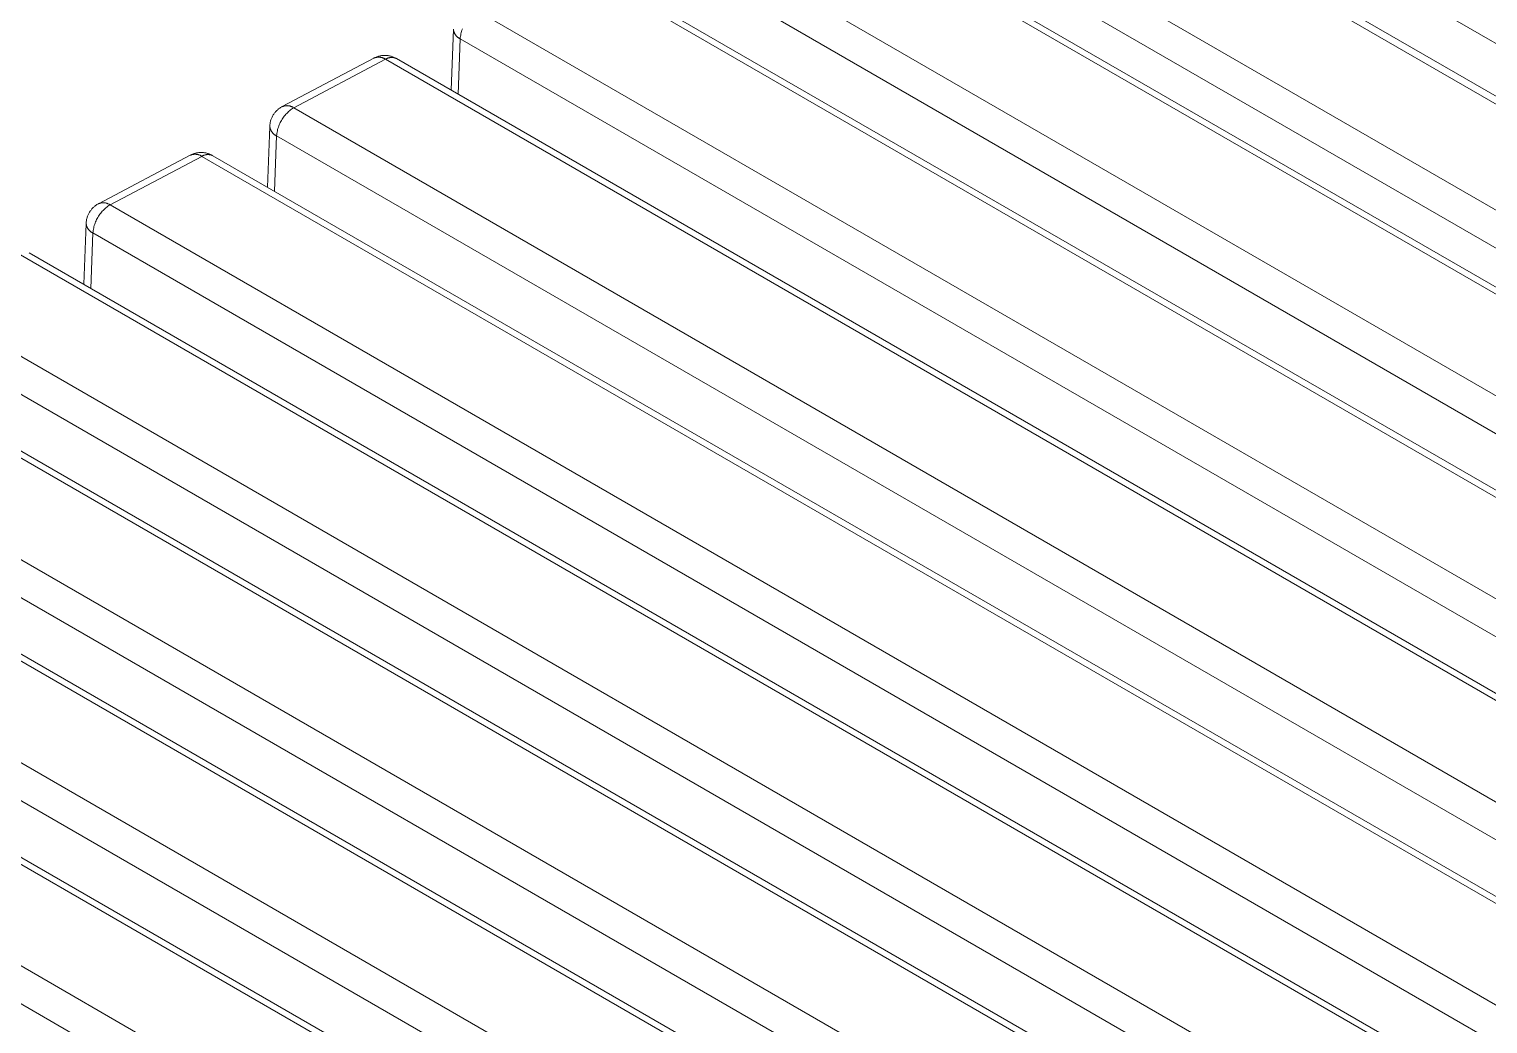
# Model space of a CAD drawing. Header units: millimetres. Extents: x -30 to 4992, y -440 to 3111.
# Drawn here: x 324.7 to 531.1, y 411.6 to 552.3 of the extents above; entities that cross this region are included whole.
import ezdxf

# ---------------------------------------------------------------- set-up
doc = ezdxf.new("R2010")
doc.units = ezdxf.units.MM
doc.layers.add('ZANO_R', color=7, linetype='Continuous', lineweight=0)

msp = doc.modelspace()

# ---------------------------------------------------------------- linework, layer by layer
at = {"layer": 'ZANO_R'}
for p, q in [((1221.44, 152.37), (460.36, 591.77)), ((1056.41, 239.07), (450.61, 588.82)), ((452.25, 588.99), (1283.6, 109.01)), ((437.61, 581.32), (1268.96, 101.34)), ((1266.64, 97.31), (435.29, 577.29)), ((1258.4, 95.55), (427.05, 575.53)), ((428.62, 575.62), (1259.93, 95.66)), ((414.06, 568.66), (1245.41, 88.68)), ((1242.99, 84.72), (411.64, 564.7)), ((1232.42, 81.81), (401.07, 561.79)), ((402.64, 561.89), (1233.95, 81.93)), ((388.07, 554.93), (1219.43, 74.94)), ((384.39, 543.69), (384.69, 552.31)), ((384.7, 552.26), (384.7, 552.32)), ((384.71, 552.21), (384.7, 552.26)), ((384.72, 552.16), (384.71, 552.21)), ((384.73, 552.1), (384.72, 552.16)), ((384.74, 552.05), (384.73, 552.1)), ((384.75, 552), (384.74, 552.05)), ((384.77, 551.94), (384.75, 552)), ((384.79, 551.89), (384.77, 551.94)), ((384.81, 551.84), (384.79, 551.89)), ((384.83, 551.79), (384.81, 551.84)), ((384.85, 551.74), (384.83, 551.79)), ((384.87, 551.69), (384.85, 551.74)), ((384.9, 551.64), (384.87, 551.69)), ((384.93, 551.6), (384.9, 551.64)), ((384.96, 551.55), (384.93, 551.6)), ((384.99, 551.51), (384.96, 551.55)), ((385.02, 551.46), (384.99, 551.51)), ((385.05, 551.42), (385.02, 551.46)), ((385.09, 551.38), (385.05, 551.42)), ((385.13, 551.34), (385.09, 551.38)), ((385.16, 551.3), (385.13, 551.34)), ((385.2, 551.26), (385.16, 551.3)), ((385.24, 551.22), (385.2, 551.26)), ((385.29, 551.19), (385.24, 551.22)), ((385.33, 551.16), (385.29, 551.19)), ((385.37, 551.12), (385.33, 551.16)), ((385.42, 551.09), (385.37, 551.12)), ((385.67, 551.14), (385.66, 550.96)), ((385.7, 551.32), (385.67, 551.14)), ((385.73, 551.49), (385.7, 551.32)), ((385.76, 551.67), (385.73, 551.49)), ((385.8, 551.84), (385.76, 551.67)), ((385.85, 552.01), (385.8, 551.84)), ((385.9, 552.18), (385.85, 552.01)), ((385.96, 552.35), (385.9, 552.18)), ((385.66, 550.96), (385.38, 543.11)), ((385.46, 551.06), (385.42, 551.09)), ((385.51, 551.04), (385.46, 551.06)), ((385.56, 551.01), (385.51, 551.04)), ((385.61, 550.99), (385.56, 551.01)), ((385.66, 550.96), (385.61, 550.99)), ((1217.01, 70.98), (385.66, 550.96)), ((360.46, 541.36), (373.45, 548.23)), ((375.08, 548.06), (362.09, 541.19)), ((373.45, 548.23), (373.5, 548.25)), ((373.46, 548.23), (373.56, 548.28)), ((373.5, 548.25), (373.56, 548.27)), ((373.56, 548.28), (373.66, 548.33)), ((373.56, 548.27), (373.62, 548.29)), ((373.62, 548.29), (373.67, 548.3)), ((373.66, 548.33), (373.77, 548.37)), ((373.67, 548.3), (373.73, 548.32)), ((373.73, 548.32), (373.79, 548.33)), ((373.77, 548.37), (373.87, 548.41)), ((373.79, 548.33), (373.85, 548.34)), ((373.85, 548.34), (373.9, 548.35)), ((373.87, 548.41), (373.98, 548.45)), ((373.9, 548.35), (373.96, 548.35)), ((373.96, 548.35), (374.02, 548.36)), ((373.98, 548.45), (374.09, 548.48)), ((374.02, 548.36), (374.08, 548.36)), ((374.08, 548.36), (374.14, 548.36)), ((374.09, 548.48), (374.2, 548.51)), ((374.14, 548.36), (374.2, 548.36)), ((374.2, 548.51), (374.31, 548.54)), ((374.2, 548.36), (374.26, 548.36)), ((374.26, 548.36), (374.32, 548.35)), ((374.31, 548.54), (374.42, 548.56)), ((374.32, 548.35), (374.38, 548.34)), ((374.38, 548.34), (374.43, 548.33)), ((374.42, 548.56), (374.53, 548.57)), ((374.43, 548.33), (374.49, 548.32)), ((374.49, 548.32), (374.55, 548.3)), ((374.53, 548.57), (374.64, 548.59)), ((374.55, 548.3), (374.61, 548.29)), ((374.61, 548.29), (374.66, 548.27)), ((374.64, 548.59), (374.76, 548.6)), ((374.66, 548.27), (374.72, 548.25)), ((374.72, 548.25), (374.77, 548.23)), ((374.76, 548.6), (374.87, 548.6)), ((374.77, 548.23), (374.83, 548.2)), ((374.83, 548.2), (374.88, 548.18)), ((374.87, 548.6), (374.98, 548.61)), ((374.88, 548.18), (374.93, 548.15)), ((374.93, 548.15), (374.98, 548.12)), ((374.98, 548.61), (375.1, 548.6)), ((374.98, 548.12), (375.03, 548.09)), ((375.03, 548.09), (375.08, 548.06)), ((375.13, 548.09), (375.08, 548.06)), ((1206.43, 68.08), (375.08, 548.06)), ((375.1, 548.6), (375.21, 548.6)), ((375.18, 548.11), (375.13, 548.09)), ((375.23, 548.14), (375.18, 548.11)), ((375.21, 548.6), (375.32, 548.59)), ((375.27, 548.16), (375.23, 548.14)), ((375.33, 548.19), (375.27, 548.16)), ((375.32, 548.59), (375.44, 548.58)), ((375.38, 548.21), (375.33, 548.19)), ((375.43, 548.23), (375.38, 548.21)), ((375.48, 548.24), (375.43, 548.23)), ((375.44, 548.58), (375.55, 548.56)), ((375.53, 548.26), (375.48, 548.24)), ((375.59, 548.27), (375.53, 548.26)), ((375.55, 548.56), (375.66, 548.54)), ((375.64, 548.28), (375.59, 548.27)), ((375.69, 548.29), (375.64, 548.28)), ((375.66, 548.54), (375.77, 548.51)), ((375.75, 548.3), (375.69, 548.29)), ((375.8, 548.31), (375.75, 548.3)), ((375.77, 548.51), (375.88, 548.48)), ((375.86, 548.31), (375.8, 548.31)), ((375.91, 548.31), (375.86, 548.31)), ((375.88, 548.48), (375.99, 548.45)), ((375.97, 548.31), (375.91, 548.31)), ((376.02, 548.31), (375.97, 548.31)), ((375.99, 548.45), (376.1, 548.41)), ((376.08, 548.31), (376.02, 548.31)), ((376.13, 548.3), (376.08, 548.31)), ((376.1, 548.41), (376.2, 548.37)), ((376.19, 548.3), (376.13, 548.3)), ((376.24, 548.29), (376.19, 548.3)), ((376.2, 548.37), (376.31, 548.33)), ((376.3, 548.28), (376.24, 548.29)), ((376.35, 548.27), (376.3, 548.28)), ((376.31, 548.33), (376.41, 548.28)), ((376.4, 548.25), (376.35, 548.27)), ((376.46, 548.23), (376.4, 548.25)), ((376.41, 548.28), (376.51, 548.23)), ((376.51, 548.22), (376.46, 548.23)), ((376.51, 548.23), (376.61, 548.18)), ((376.56, 548.2), (376.51, 548.22)), ((376.61, 548.18), (376.56, 548.2)), ((376.65, 548.15), (1207.96, 68.19)), ((359.61, 540.72), (359.69, 540.8)), ((359.69, 540.8), (359.78, 540.88)), ((359.78, 540.88), (359.86, 540.95)), ((359.86, 540.95), (359.95, 541.03)), ((359.95, 541.03), (360.04, 541.09)), ((360.04, 541.09), (360.13, 541.16)), ((360.13, 541.16), (360.22, 541.22)), ((360.22, 541.22), (360.32, 541.28)), ((360.32, 541.28), (360.42, 541.34)), ((360.42, 541.34), (360.47, 541.36)), ((360.47, 541.36), (360.52, 541.38)), ((360.52, 541.38), (360.58, 541.4)), ((360.58, 541.4), (360.63, 541.42)), ((360.63, 541.42), (360.68, 541.44)), ((360.68, 541.44), (360.74, 541.45)), ((360.74, 541.45), (360.79, 541.46)), ((360.79, 541.46), (360.85, 541.47)), ((360.85, 541.47), (360.91, 541.48)), ((360.91, 541.48), (360.96, 541.49)), ((360.96, 541.49), (361.02, 541.49)), ((361.02, 541.49), (361.08, 541.49)), ((361.08, 541.49), (361.13, 541.5)), ((361.13, 541.5), (361.19, 541.49)), ((361.19, 541.49), (361.25, 541.49)), ((361.25, 541.49), (361.3, 541.49)), ((361.3, 541.49), (361.36, 541.48)), ((361.36, 541.48), (361.41, 541.47)), ((361.41, 541.47), (361.47, 541.46)), ((361.47, 541.46), (361.53, 541.45)), ((361.65, 540.89), (361.51, 540.77)), ((361.53, 541.45), (361.58, 541.43)), ((361.58, 541.43), (361.63, 541.42)), ((361.63, 541.42), (361.69, 541.4)), ((361.79, 540.99), (361.65, 540.89)), ((361.69, 541.4), (361.74, 541.38)), ((361.74, 541.38), (361.79, 541.36)), ((361.79, 541.36), (361.84, 541.33)), ((361.94, 541.09), (361.79, 540.99)), ((361.84, 541.33), (361.9, 541.31)), ((361.9, 541.31), (361.95, 541.28)), ((362.09, 541.19), (361.94, 541.09)), ((361.95, 541.28), (361.99, 541.25)), ((361.99, 541.25), (362.04, 541.22)), ((362.04, 541.22), (362.09, 541.19)), ((362.09, 541.19), (1193.44, 61.21)), ((358.72, 538.7), (358.73, 538.81)), ((358.73, 538.81), (358.74, 538.92)), ((358.74, 538.92), (358.76, 539.03)), ((358.76, 539.03), (358.78, 539.14)), ((358.78, 539.14), (358.81, 539.25)), ((358.81, 539.25), (358.83, 539.36)), ((358.83, 539.36), (358.87, 539.47)), ((358.87, 539.47), (358.9, 539.58)), ((358.9, 539.58), (358.95, 539.68)), ((358.95, 539.68), (358.99, 539.79)), ((358.99, 539.79), (359.04, 539.89)), ((359.04, 539.89), (359.09, 539.99)), ((359.09, 539.99), (359.14, 540.09)), ((359.14, 540.09), (359.2, 540.19)), ((359.2, 540.19), (359.26, 540.28)), ((359.26, 540.28), (359.33, 540.37)), ((359.33, 540.37), (359.39, 540.46)), ((359.39, 540.46), (359.46, 540.55)), ((359.46, 540.55), (359.54, 540.64)), ((359.54, 540.64), (359.61, 540.72)), ((360.04, 538.78), (359.98, 538.62)), ((360.11, 538.95), (360.04, 538.78)), ((360.19, 539.11), (360.11, 538.95)), ((360.27, 539.27), (360.19, 539.11)), ((360.36, 539.42), (360.27, 539.27)), ((360.45, 539.57), (360.36, 539.42)), ((360.55, 539.72), (360.45, 539.57)), ((360.65, 539.87), (360.55, 539.72)), ((360.76, 540.01), (360.65, 539.87)), ((360.88, 540.15), (360.76, 540.01)), ((360.99, 540.28), (360.88, 540.15)), ((361.12, 540.41), (360.99, 540.28)), ((361.24, 540.54), (361.12, 540.41)), ((361.37, 540.66), (361.24, 540.54)), ((361.51, 540.77), (361.37, 540.66)), ((358.4, 529.95), (358.71, 538.57)), ((358.71, 538.58), (358.72, 538.7)), ((358.71, 538.53), (358.71, 538.58)), ((358.72, 538.47), (358.71, 538.53)), ((358.73, 538.42), (358.72, 538.47)), ((358.74, 538.37), (358.73, 538.42)), ((358.75, 538.31), (358.74, 538.37)), ((358.77, 538.26), (358.75, 538.31)), ((358.78, 538.21), (358.77, 538.26)), ((358.8, 538.16), (358.78, 538.21)), ((358.82, 538.11), (358.8, 538.16)), ((358.84, 538.06), (358.82, 538.11)), ((358.86, 538.01), (358.84, 538.06)), ((358.89, 537.96), (358.86, 538.01)), ((358.91, 537.91), (358.89, 537.96)), ((358.94, 537.86), (358.91, 537.91)), ((358.97, 537.82), (358.94, 537.86)), ((359, 537.77), (358.97, 537.82)), ((359.03, 537.73), (359, 537.77)), ((359.07, 537.69), (359.03, 537.73)), ((359.1, 537.64), (359.07, 537.69)), ((359.14, 537.6), (359.1, 537.64)), ((359.18, 537.56), (359.14, 537.6)), ((359.22, 537.53), (359.18, 537.56)), ((359.26, 537.49), (359.22, 537.53)), ((359.3, 537.45), (359.26, 537.49)), ((359.34, 537.42), (359.3, 537.45)), ((359.39, 537.39), (359.34, 537.42)), ((359.43, 537.36), (359.39, 537.39)), ((359.67, 537.23), (359.39, 529.38)), ((359.48, 537.33), (359.43, 537.36)), ((359.52, 537.3), (359.48, 537.33)), ((359.57, 537.28), (359.52, 537.3)), ((359.62, 537.25), (359.57, 537.28)), ((359.67, 537.23), (359.62, 537.25)), ((359.69, 537.41), (359.67, 537.23)), ((1191.02, 57.25), (359.67, 537.23)), ((359.71, 537.58), (359.69, 537.41)), ((359.74, 537.76), (359.71, 537.58)), ((359.78, 537.93), (359.74, 537.76)), ((359.82, 538.11), (359.78, 537.93)), ((359.86, 538.28), (359.82, 538.11)), ((359.92, 538.45), (359.86, 538.28)), ((359.98, 538.62), (359.92, 538.45)), ((347.67, 534.59), (347.78, 534.64)), ((347.74, 534.58), (347.8, 534.6)), ((347.78, 534.64), (347.89, 534.68)), ((347.8, 534.6), (347.86, 534.61)), ((347.86, 534.61), (347.92, 534.61)), ((347.89, 534.68), (347.99, 534.71)), ((347.92, 534.61), (347.98, 534.62)), ((347.98, 534.62), (348.04, 534.62)), ((347.99, 534.71), (348.1, 534.75)), ((348.04, 534.62), (348.1, 534.63)), ((348.1, 534.75), (348.21, 534.78)), ((348.1, 534.63), (348.15, 534.63)), ((348.15, 534.63), (348.21, 534.62)), ((348.21, 534.78), (348.32, 534.8)), ((348.21, 534.62), (348.27, 534.62)), ((348.27, 534.62), (348.33, 534.61)), ((348.32, 534.8), (348.43, 534.82)), ((348.33, 534.61), (348.39, 534.61)), ((348.39, 534.61), (348.45, 534.6)), ((348.43, 534.82), (348.55, 534.84)), ((348.45, 534.6), (348.51, 534.58)), ((348.55, 534.84), (348.66, 534.85)), ((348.66, 534.85), (348.77, 534.86)), ((348.77, 534.86), (348.88, 534.87)), ((348.88, 534.87), (349, 534.87)), ((349, 534.87), (349.11, 534.87)), ((349.11, 534.87), (349.22, 534.86)), ((349.22, 534.86), (349.34, 534.85)), ((349.34, 534.85), (349.45, 534.84)), ((349.45, 534.84), (349.56, 534.82)), ((349.56, 534.82), (349.67, 534.8)), ((349.67, 534.8), (349.78, 534.78)), ((349.78, 534.78), (349.89, 534.75)), ((349.89, 534.75), (350, 534.71)), ((350, 534.71), (350.11, 534.68)), ((350.11, 534.68), (350.22, 534.64)), ((350.22, 534.64), (350.32, 534.59)), ((334.48, 527.63), (347.46, 534.49)), ((349.1, 534.32), (336.1, 527.46)), ((347.46, 534.49), (347.52, 534.51)), ((347.47, 534.49), (347.57, 534.55)), ((347.52, 534.51), (347.57, 534.53)), ((347.57, 534.55), (347.67, 534.59)), ((347.57, 534.53), (347.63, 534.55)), ((347.63, 534.55), (347.69, 534.57)), ((347.69, 534.57), (347.74, 534.58)), ((348.51, 534.58), (348.56, 534.57)), ((348.56, 534.57), (348.62, 534.55)), ((348.62, 534.55), (348.68, 534.54)), ((348.68, 534.54), (348.73, 534.52)), ((348.73, 534.52), (348.79, 534.49)), ((348.79, 534.49), (348.84, 534.47)), ((348.84, 534.47), (348.89, 534.44)), ((348.89, 534.44), (348.95, 534.42)), ((348.95, 534.42), (349, 534.39)), ((349, 534.39), (349.05, 534.36)), ((349.05, 534.36), (349.1, 534.32)), ((349.14, 534.35), (349.1, 534.32)), ((1180.45, 54.34), (349.1, 534.32)), ((349.19, 534.38), (349.14, 534.35)), ((349.24, 534.41), (349.19, 534.38)), ((349.29, 534.43), (349.24, 534.41)), ((349.34, 534.45), (349.29, 534.43)), ((349.39, 534.47), (349.34, 534.45)), ((349.44, 534.49), (349.39, 534.47)), ((349.49, 534.51), (349.44, 534.49)), ((349.55, 534.52), (349.49, 534.51)), ((349.6, 534.54), (349.55, 534.52)), ((349.65, 534.55), (349.6, 534.54)), ((349.71, 534.56), (349.65, 534.55)), ((349.76, 534.57), (349.71, 534.56)), ((349.82, 534.57), (349.76, 534.57)), ((349.87, 534.58), (349.82, 534.57)), ((349.93, 534.58), (349.87, 534.58)), ((349.98, 534.58), (349.93, 534.58)), ((350.04, 534.58), (349.98, 534.58)), ((350.09, 534.58), (350.04, 534.58)), ((350.15, 534.57), (350.09, 534.58)), ((350.2, 534.56), (350.15, 534.57)), ((350.26, 534.55), (350.2, 534.56)), ((350.31, 534.54), (350.26, 534.55)), ((350.36, 534.53), (350.31, 534.54)), ((350.32, 534.59), (350.42, 534.55)), ((350.42, 534.52), (350.36, 534.53)), ((350.42, 534.55), (350.53, 534.5)), ((350.47, 534.5), (350.42, 534.52)), ((350.52, 534.48), (350.47, 534.5)), ((350.57, 534.46), (350.52, 534.48)), ((350.53, 534.5), (350.62, 534.44)), ((350.62, 534.44), (350.57, 534.46)), ((350.67, 534.42), (1181.98, 54.46)), ((333.1, 526.26), (333.16, 526.35)), ((333.16, 526.35), (333.21, 526.45)), ((333.21, 526.45), (333.28, 526.55)), ((333.28, 526.55), (333.34, 526.64)), ((333.34, 526.64), (333.41, 526.73)), ((333.41, 526.73), (333.48, 526.82)), ((333.48, 526.82), (333.55, 526.9)), ((333.55, 526.9), (333.63, 526.99)), ((333.63, 526.99), (333.71, 527.07)), ((333.71, 527.07), (333.79, 527.14)), ((333.79, 527.14), (333.88, 527.22)), ((333.88, 527.22), (333.96, 527.29)), ((333.96, 527.29), (334.05, 527.36)), ((334.05, 527.36), (334.14, 527.43)), ((334.14, 527.43), (334.24, 527.49)), ((334.24, 527.49), (334.33, 527.55)), ((334.33, 527.55), (334.43, 527.6)), ((334.43, 527.6), (334.48, 527.63)), ((334.48, 527.63), (334.54, 527.65)), ((334.54, 527.65), (334.59, 527.67)), ((334.59, 527.67), (334.64, 527.68)), ((334.64, 527.68), (334.7, 527.7)), ((334.7, 527.7), (334.75, 527.71)), ((334.75, 527.71), (334.81, 527.73)), ((334.89, 526.41), (334.78, 526.28)), ((334.81, 527.73), (334.86, 527.74)), ((334.86, 527.74), (334.92, 527.75)), ((335.01, 526.55), (334.89, 526.41)), ((334.92, 527.75), (334.98, 527.75)), ((334.98, 527.75), (335.03, 527.76)), ((335.13, 526.68), (335.01, 526.55)), ((335.03, 527.76), (335.09, 527.76)), ((335.09, 527.76), (335.15, 527.76)), ((335.26, 526.8), (335.13, 526.68)), ((335.15, 527.76), (335.2, 527.76)), ((335.2, 527.76), (335.26, 527.76)), ((335.26, 527.76), (335.32, 527.75)), ((335.39, 526.92), (335.26, 526.8)), ((335.32, 527.75), (335.37, 527.74)), ((335.37, 527.74), (335.43, 527.74)), ((335.52, 527.04), (335.39, 526.92)), ((335.43, 527.74), (335.48, 527.73)), ((335.48, 527.73), (335.54, 527.71)), ((335.66, 527.15), (335.52, 527.04)), ((335.54, 527.71), (335.59, 527.7)), ((335.59, 527.7), (335.65, 527.68)), ((335.65, 527.68), (335.7, 527.66)), ((335.81, 527.26), (335.66, 527.15)), ((335.7, 527.66), (335.76, 527.64)), ((335.76, 527.64), (335.81, 527.62)), ((335.81, 527.62), (335.86, 527.6)), ((335.95, 527.36), (335.81, 527.26)), ((335.86, 527.6), (335.91, 527.57)), ((335.91, 527.57), (335.96, 527.55)), ((336.1, 527.46), (335.95, 527.36)), ((335.96, 527.55), (336.01, 527.52)), ((336.01, 527.52), (336.06, 527.49)), ((336.06, 527.49), (336.1, 527.46)), ((336.1, 527.46), (1167.45, 47.48)), ((332.41, 516.22), (332.72, 524.84)), ((332.72, 524.85), (332.73, 524.96)), ((332.73, 524.79), (332.72, 524.85)), ((332.73, 524.96), (332.74, 525.07)), ((332.74, 524.74), (332.73, 524.79)), ((332.74, 525.07), (332.75, 525.19)), ((332.74, 524.69), (332.74, 524.74)), ((332.76, 524.63), (332.74, 524.69)), ((332.75, 525.19), (332.77, 525.3)), ((332.77, 524.58), (332.76, 524.63)), ((332.77, 525.3), (332.79, 525.41)), ((332.78, 524.53), (332.77, 524.58)), ((332.8, 524.47), (332.78, 524.53)), ((332.79, 525.41), (332.82, 525.52)), ((332.82, 524.42), (332.8, 524.47)), ((332.82, 525.52), (332.85, 525.63)), ((332.83, 524.37), (332.82, 524.42)), ((332.86, 524.32), (332.83, 524.37)), ((332.85, 525.63), (332.88, 525.74)), ((332.88, 524.27), (332.86, 524.32)), ((332.88, 525.74), (332.92, 525.84)), ((332.92, 525.84), (332.96, 525.95)), ((332.96, 525.95), (333, 526.05)), ((333, 526.05), (333.05, 526.15)), ((333.05, 526.15), (333.1, 526.26)), ((333.83, 524.37), (333.79, 524.2)), ((333.88, 524.54), (333.83, 524.37)), ((333.93, 524.72), (333.88, 524.54)), ((333.99, 524.88), (333.93, 524.72)), ((334.06, 525.05), (333.99, 524.88)), ((334.13, 525.21), (334.06, 525.05)), ((334.2, 525.37), (334.13, 525.21)), ((334.29, 525.53), (334.2, 525.37)), ((334.37, 525.69), (334.29, 525.53)), ((334.47, 525.84), (334.37, 525.69)), ((334.57, 525.99), (334.47, 525.84)), ((334.67, 526.13), (334.57, 525.99)), ((334.78, 526.28), (334.67, 526.13)), ((332.9, 524.22), (332.88, 524.27)), ((332.93, 524.18), (332.9, 524.22)), ((332.96, 524.13), (332.93, 524.18)), ((332.99, 524.08), (332.96, 524.13)), ((333.02, 524.04), (332.99, 524.08)), ((333.05, 523.99), (333.02, 524.04)), ((333.08, 523.95), (333.05, 523.99)), ((333.12, 523.91), (333.08, 523.95)), ((333.15, 523.87), (333.12, 523.91)), ((333.19, 523.83), (333.15, 523.87)), ((333.23, 523.79), (333.19, 523.83)), ((333.27, 523.76), (333.23, 523.79)), ((333.31, 523.72), (333.27, 523.76)), ((333.36, 523.69), (333.31, 523.72)), ((333.4, 523.65), (333.36, 523.69)), ((333.45, 523.62), (333.4, 523.65)), ((333.69, 523.49), (333.4, 515.65)), ((333.49, 523.59), (333.45, 523.62)), ((333.54, 523.57), (333.49, 523.59)), ((333.59, 523.54), (333.54, 523.57)), ((333.64, 523.52), (333.59, 523.54)), ((333.69, 523.49), (333.64, 523.52)), ((333.7, 523.67), (333.69, 523.49)), ((1165.04, 43.51), (333.69, 523.49)), ((333.73, 523.85), (333.7, 523.67)), ((333.76, 524.02), (333.73, 523.85)), ((333.79, 524.2), (333.76, 524.02)), ((1154.46, 40.61), (323.11, 520.59)), ((324.68, 520.68), (1155.99, 40.73)), ((310.12, 513.72), (1141.47, 33.74)), ((1139.05, 29.78), (307.7, 509.76)), ((1128.48, 26.87), (297.13, 506.85)), ((298.7, 506.95), (1130, 26.99)), ((284.13, 499.99), (1115.48, 20.01)), ((1113.06, 16.04), (281.71, 496.02)), ((1102.49, 13.14), (271.14, 493.12)), ((272.71, 493.21), (1104.02, 13.26)), ((258.15, 486.25), (1089.5, 6.27)), ((1087.08, 2.31), (255.73, 482.29)), ((1076.5, -0.6), (245.15, 479.39)), ((246.73, 479.48), (1078.03, -0.48)), ((232.16, 472.52), (1063.51, -7.46)), ((1061.09, -11.42), (229.74, 468.56))]:
    msp.add_line(p, q, dxfattribs=at)

doc.saveas('drawing.dxf')
